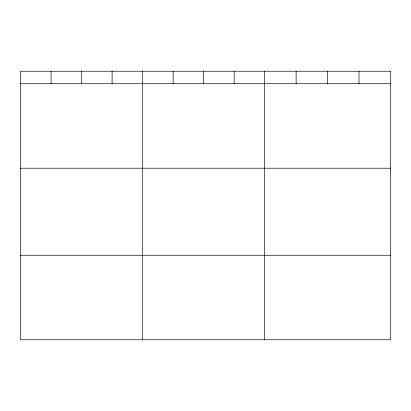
<?xml version="1.0" encoding="UTF-8"?>
<svg xmlns="http://www.w3.org/2000/svg" width="411" height="411" viewBox="0 0 411 411"><rect width="100%" height="100%" fill="white"/><g stroke="black" fill="none" stroke-linecap="round" stroke-linejoin="round"><path stroke-width="0.62" d="M20.55 83.721L390.45 83.721M20.55 168.212L390.45 168.212M20.55 255.272L390.45 255.272M359.009 71.231L359.009 83.721M327.567 71.231L327.567 83.721M296.125 71.231L296.125 83.721M264.684 71.231L264.684 339.769M234.167 71.231L234.167 83.721M203.65 71.231L203.65 83.721M173.134 71.231L173.134 83.721M142.617 71.231L142.617 339.769M112.1 71.231L112.1 83.721M81.584 71.231L81.584 83.721M51.067 71.231L51.067 83.721M390.45 71.231L20.55 71.231L20.55 339.769L390.45 339.769L390.45 71.231"/></g></svg>
